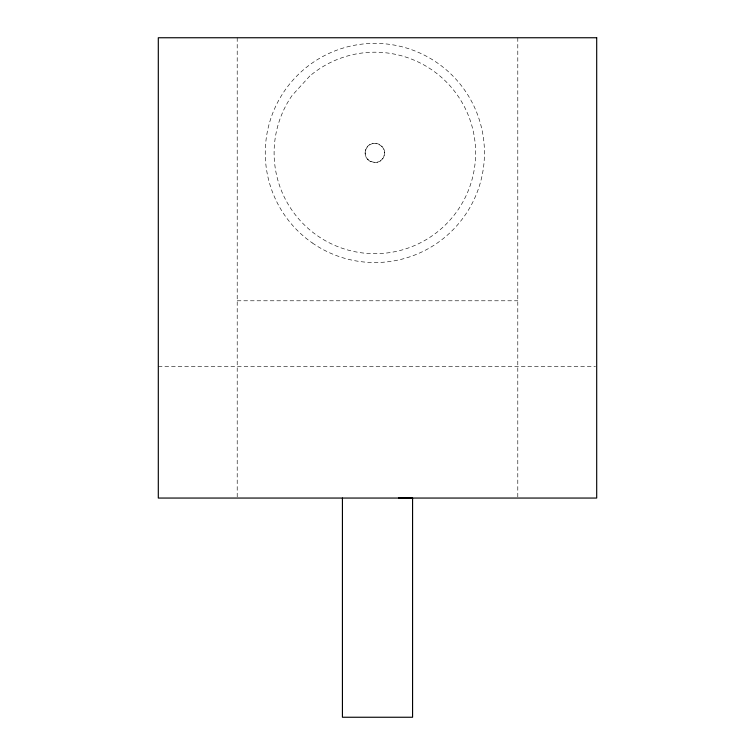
<?xml version="1.0" encoding="UTF-8"?>
<svg xmlns="http://www.w3.org/2000/svg" width="755" height="755" viewBox="0 0 755 755"><rect width="100%" height="100%" fill="white"/><g stroke="black" fill="none" stroke-linecap="round" stroke-linejoin="round"><path stroke-width="0.57" stroke-dasharray="3.77 2.83" d="M237.212 300.783L517.788 300.783M158.305 366.543L595.516 366.543M517.788 37.75L517.788 497.177M237.212 37.75L237.212 497.177M365.543 150.462C361.881 162.306 381.417 167.544 384.172 155.454C387.834 143.61 368.298 138.373 365.543 150.462M309.861 75.972L292.147 95.413A100.755 100.755 0 0 0 357.662 252.227A100.755 100.755 0 0 0 472.101 126.585A100.755 100.755 0 0 0 309.861 75.972M368.034 159.777A9.645 9.645 0 0 0 384.172 155.454A9.645 9.645 0 0 0 372.357 143.639A9.645 9.645 0 0 0 368.034 159.777M312.268 242.921A109.598 109.598 0 0 0 484.068 162.174A109.598 109.598 0 0 0 328.236 53.765A109.598 109.598 0 0 0 312.268 242.921"/><path stroke-width="1.13" d="M398.536 497.923L412.57 498.055L412.57 717.25L342.43 717.25L342.43 498.055M596.695 37.75L158.305 37.75L158.305 498.055L596.695 498.055L596.695 37.75"/></g></svg>
